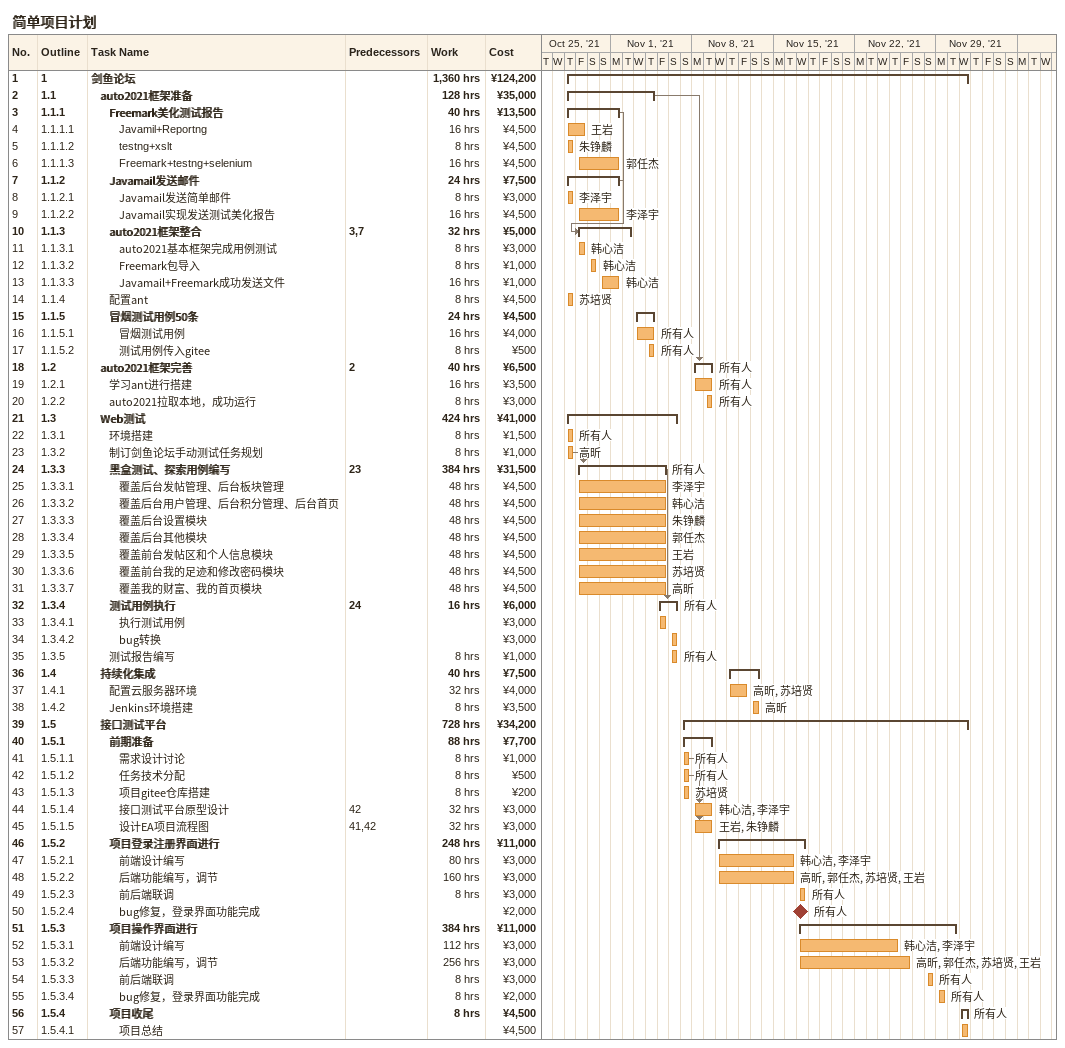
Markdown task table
简单项目计划

| ID | WBS | Task | Start | Finish | Predecessors | Resources | Work (h) | Cost (¥) |
|---|---|---|---|---|---|---|---|---|
| 1 | 1 | **剑鱼论坛** | 2021-10-28 | 2021-12-01 |  |  | 1360 | 124200 |
| 2 | 1.1 | **auto2021框架准备** | 2021-10-28 | 2021-11-04 |  |  | 128 | 35000 |
| 3 | 1.1.1 | **Freemark美化测试报告** | 2021-10-28 | 2021-11-01 |  |  | 40 | 13500 |
| 4 | 1.1.1.1 | Javamil+Reportng | 2021-10-28 | 2021-10-29 |  | 王岩 | 16 | 4500 |
| 5 | 1.1.1.2 | testng+xslt | 2021-10-28 | 2021-10-28 |  | 朱铮麟 | 8 | 4500 |
| 6 | 1.1.1.3 | Freemark+testng+selenium | 2021-10-29 | 2021-11-01 |  | 郭任杰 | 16 | 4500 |
| 7 | 1.1.2 | **Javamail发送邮件** | 2021-10-28 | 2021-11-01 |  |  | 24 | 7500 |
| 8 | 1.1.2.1 | Javamail发送简单邮件 | 2021-10-28 | 2021-10-28 |  | 李泽宇 | 8 | 3000 |
| 9 | 1.1.2.2 | Javamail实现发送测试美化报告 | 2021-10-29 | 2021-11-01 |  | 李泽宇 | 16 | 4500 |
| 10 | 1.1.3 | **auto2021框架整合** | 2021-10-29 | 2021-11-02 | 3, 7 |  | 32 | 5000 |
| 11 | 1.1.3.1 | auto2021基本框架完成用例测试 | 2021-10-29 | 2021-10-29 |  | 韩心洁 | 8 | 3000 |
| 12 | 1.1.3.2 | Freemark包导入 | 2021-10-30 | 2021-10-30 |  | 韩心洁 | 8 | 1000 |
| 13 | 1.1.3.3 | Javamail+Freemark成功发送文件 | 2021-10-31 | 2021-11-01 |  | 韩心洁 | 16 | 1000 |
| 14 | 1.1.4 | 配置ant | 2021-10-28 | 2021-10-28 |  | 苏培贤 | 8 | 4500 |
| 15 | 1.1.5 | **冒烟测试用例50条** | 2021-11-03 | 2021-11-04 |  |  | 24 | 4500 |
| 16 | 1.1.5.1 | 冒烟测试用例 | 2021-11-03 | 2021-11-04 |  | 所有人 | 16 | 4000 |
| 17 | 1.1.5.2 | 测试用例传入gitee | 2021-11-04 | 2021-11-04 |  | 所有人 | 8 | 500 |
| 18 | 1.2 | **auto2021框架完善** | 2021-11-08 | 2021-11-09 | 2 | 所有人 | 40 | 6500 |
| 19 | 1.2.1 | 学习ant进行搭建 | 2021-11-08 | 2021-11-09 |  | 所有人 | 16 | 3500 |
| 20 | 1.2.2 | auto2021拉取本地，成功运行 | 2021-11-09 | 2021-11-09 |  | 所有人 | 8 | 3000 |
| 21 | 1.3 | **Web测试** | 2021-10-28 | 2021-11-06 |  |  | 424 | 41000 |
| 22 | 1.3.1 | 环境搭建 | 2021-10-28 | 2021-10-28 |  | 所有人 | 8 | 1500 |
| 23 | 1.3.2 | 制订剑鱼论坛手动测试任务规划 | 2021-10-28 | 2021-10-28 |  | 高昕 | 8 | 1000 |
| 24 | 1.3.3 | **黑盒测试、探索用例编写** | 2021-10-29 | 2021-11-05 | 23 | 所有人 | 384 | 31500 |
| 25 | 1.3.3.1 | 覆盖后台发帖管理、后台板块管理 | 2021-10-29 | 2021-11-05 |  | 李泽宇 | 48 | 4500 |
| 26 | 1.3.3.2 | 覆盖后台用户管理、后台积分管理、后台首页 | 2021-10-29 | 2021-11-05 |  | 韩心洁 | 48 | 4500 |
| 27 | 1.3.3.3 | 覆盖后台设置模块 | 2021-10-29 | 2021-11-05 |  | 朱铮麟 | 48 | 4500 |
| 28 | 1.3.3.4 | 覆盖后台其他模块 | 2021-10-29 | 2021-11-05 |  | 郭任杰 | 48 | 4500 |
| 29 | 1.3.3.5 | 覆盖前台发帖区和个人信息模块 | 2021-10-29 | 2021-11-05 |  | 王岩 | 48 | 4500 |
| 30 | 1.3.3.6 | 覆盖前台我的足迹和修改密码模块 | 2021-10-29 | 2021-11-05 |  | 苏培贤 | 48 | 4500 |
| 31 | 1.3.3.7 | 覆盖我的财富、我的首页模块 | 2021-10-29 | 2021-11-05 |  | 高昕 | 48 | 4500 |
| 32 | 1.3.4 | **测试用例执行** | 2021-11-05 | 2021-11-06 | 24 | 所有人 | 16 | 6000 |
| 33 | 1.3.4.1 | 执行测试用例 | 2021-11-05 | 2021-11-05 |  |  |  | 3000 |
| 34 | 1.3.4.2 | bug转换 | 2021-11-06 | 2021-11-06 |  |  |  | 3000 |
| 35 | 1.3.5 | 测试报告编写 | 2021-11-06 | 2021-11-06 |  | 所有人 | 8 | 1000 |
| 36 | 1.4 | **持续化集成** | 2021-11-11 | 2021-11-13 |  |  | 40 | 7500 |
| 37 | 1.4.1 | 配置云服务器环境 | 2021-11-11 | 2021-11-12 |  | 高昕, 苏培贤 | 32 | 4000 |
| 38 | 1.4.2 | Jenkins环境搭建 | 2021-11-13 | 2021-11-13 |  | 高昕 | 8 | 3500 |
| 39 | 1.5 | **接口测试平台** | 2021-11-07 | 2021-12-01 |  |  | 728 | 34200 |
| 40 | 1.5.1 | **前期准备** | 2021-11-07 | 2021-11-09 |  |  | 88 | 7700 |
| 41 | 1.5.1.1 | 需求设计讨论 | 2021-11-07 | 2021-11-07 |  | 所有人 | 8 | 1000 |
| 42 | 1.5.1.2 | 任务技术分配 | 2021-11-07 | 2021-11-07 |  | 所有人 | 8 | 500 |
| 43 | 1.5.1.3 | 项目gitee仓库搭建 | 2021-11-07 | 2021-11-07 |  | 苏培贤 | 8 | 200 |
| 44 | 1.5.1.4 | 接口测试平台原型设计 | 2021-11-08 | 2021-11-09 | 42 | 韩心洁, 李泽宇 | 32 | 3000 |
| 45 | 1.5.1.5 | 设计EA项目流程图 | 2021-11-08 | 2021-11-09 | 41, 42 | 王岩, 朱铮麟 | 32 | 3000 |
| 46 | 1.5.2 | **项目登录注册界面进行** | 2021-11-10 | 2021-11-17 |  |  | 248 | 11000 |
| 47 | 1.5.2.1 | 前端设计编写 | 2021-11-10 | 2021-11-16 |  | 韩心洁, 李泽宇 | 80 | 3000 |
| 48 | 1.5.2.2 | 后端功能编写，调节 | 2021-11-10 | 2021-11-16 |  | 高昕, 郭任杰, 苏培贤, 王岩 | 160 | 3000 |
| 49 | 1.5.2.3 | 前后端联调 | 2021-11-17 | 2021-11-17 |  | 所有人 | 8 | 3000 |
| 50 | 1.5.2.4 | bug修复，登录界面功能完成 (milestone) | 2021-11-17 | 2021-11-17 |  | 所有人 |  | 2000 |
| 51 | 1.5.3 | **项目操作界面进行** | 2021-11-17 | 2021-11-30 |  |  | 384 | 11000 |
| 52 | 1.5.3.1 | 前端设计编写 | 2021-11-17 | 2021-11-25 |  | 韩心洁, 李泽宇 | 112 | 3000 |
| 53 | 1.5.3.2 | 后端功能编写，调节 | 2021-11-17 | 2021-11-26 |  | 高昕, 郭任杰, 苏培贤, 王岩 | 256 | 3000 |
| 54 | 1.5.3.3 | 前后端联调 | 2021-11-28 | 2021-11-28 |  | 所有人 | 8 | 3000 |
| 55 | 1.5.3.4 | bug修复，登录界面功能完成 | 2021-11-29 | 2021-11-29 |  | 所有人 | 8 | 2000 |
| 56 | 1.5.4 | **项目收尾** | 2021-12-01 | 2021-12-01 |  | 所有人 | 8 | 4500 |
| 57 | 1.5.4.1 | 项目总结 | 2021-12-01 | 2021-12-01 |  |  |  | 4500 |
